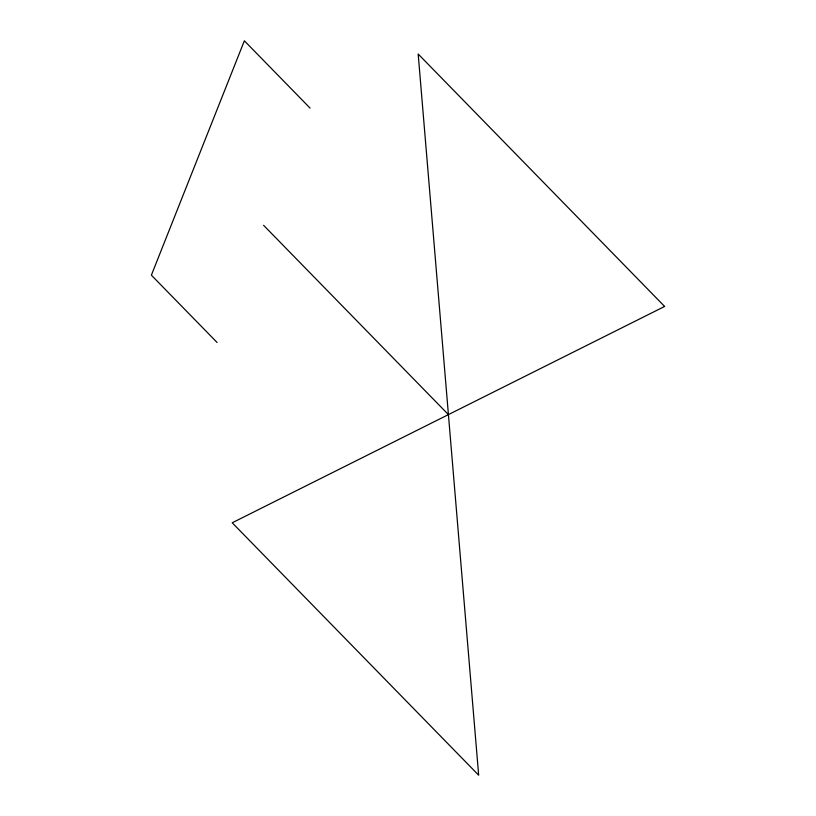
<?xml version="1.0" encoding="UTF-8"?>
<svg xmlns="http://www.w3.org/2000/svg" width="816" height="816" viewBox="0 0 816 816"><rect width="100%" height="100%" fill="white"/><g stroke="black" fill="none" stroke-linecap="round" stroke-linejoin="round"><path stroke-width="1.22" d="M310.08 108.11L244.361 40.8L151.378 275.176L217.097 342.485M263.588 225.298L448.423 414.61M664.622 306.449L232.223 522.781L478.666 775.2L418.18 54.029L664.622 306.449"/></g></svg>
